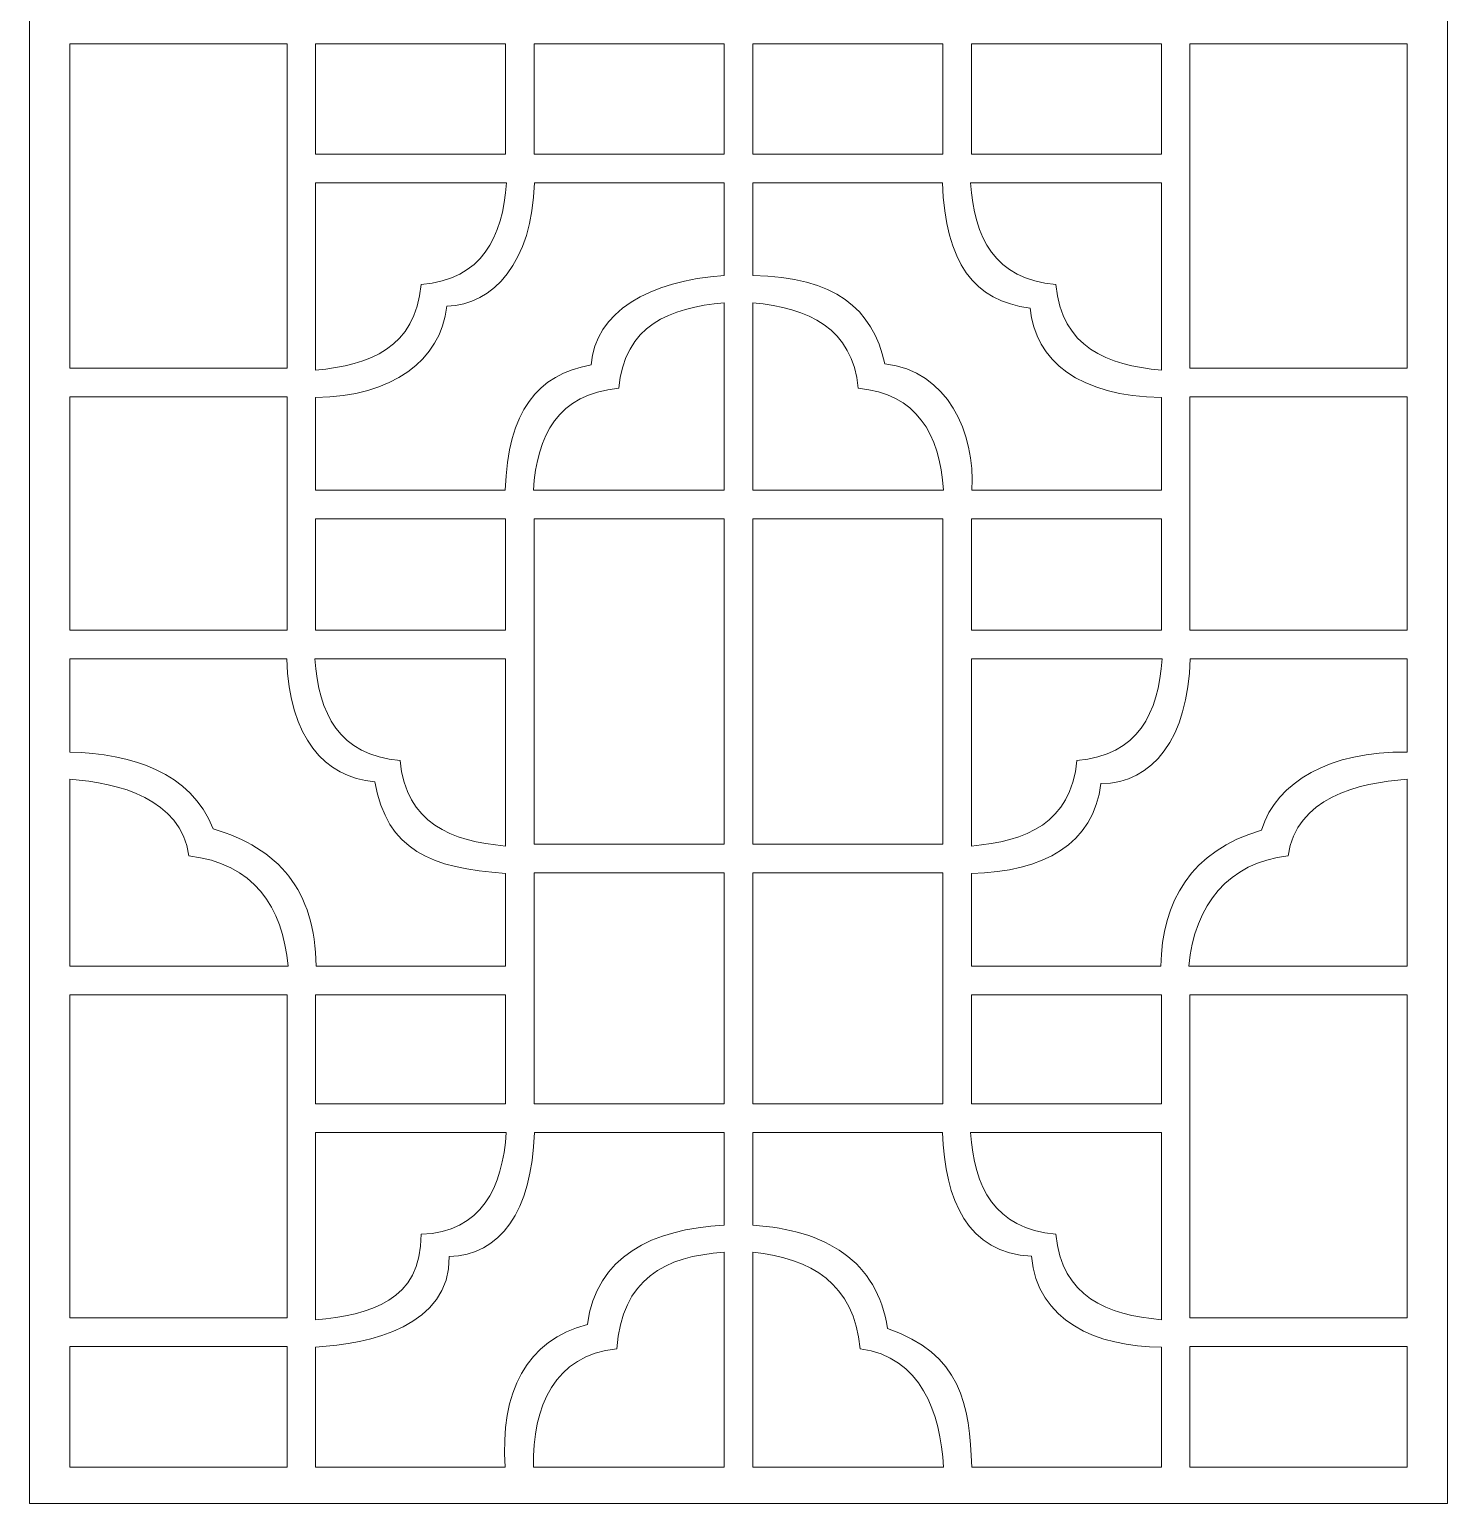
# Model space of a CAD drawing. Header units: centimetres. Extents: x 1.9 to 19.8, y -3.7 to 9.5.
# Drawn here: x 13.42 to 19.77, y -3.69 to 2.91 of the extents above; entities that cross this region are included whole.
import ezdxf

# ---------------------------------------------------------------- set-up
doc = ezdxf.new("R2010")
doc.units = ezdxf.units.CM
doc.header["$MEASUREMENT"] = 0
doc.layers.add('layer 1', color=7, linetype='Continuous')

msp = doc.modelspace()

# ---------------------------------------------------------------- linework, layer by layer
at = {"layer": 'layer 1', "color": 250, "lineweight": 9}
for points, knots in [([(13.42339, 9.5), (13.42339, 9.5), (19.76713, 9.5), (19.76713, 9.5), (19.76713, 9.5), (19.76713, 9.5), (19.76713, -3.68998), (19.76713, -3.68998), (19.76713, -3.68998), (19.76713, -3.68998), (13.42339, -3.68998), (13.42339, -3.68998), (13.42339, -3.68998), (13.42339, -3.68998), (13.42339, 9.5), (13.42339, 9.5)], [0, 0, 0, 0, 0.2, 0.2, 0.2, 0.2, 0.4, 0.4, 0.4, 0.4, 0.6, 0.6, 0.6, 0.6, 1, 1, 1, 1]), ([(13.60378, 2.841), (13.60378, 2.841), (13.60378, 2.841), (13.60378, 2.841), (13.60378, 2.841), (13.60378, 2.841), (14.57543, 2.841), (14.57543, 2.841), (14.57543, 2.841), (14.57543, 2.841), (14.57543, 1.38924), (14.57543, 1.38924), (14.57543, 1.38924), (14.57543, 1.38924), (13.60378, 1.38924), (13.60378, 1.38924), (13.60378, 1.38924), (13.60378, 1.38924), (13.60378, 2.841), (13.60378, 2.841)], [0, 0, 0, 0, 0.1666667, 0.1666667, 0.1666667, 0.1666667, 0.3333333, 0.3333333, 0.3333333, 0.3333333, 0.5, 0.5, 0.5, 0.5, 0.6666667, 0.6666667, 0.6666667, 0.6666667, 1, 1, 1, 1]), ([(15.55334, 2.34742), (15.55334, 2.34742), (15.55334, 2.34742), (15.55334, 2.34742), (15.55334, 2.34742), (15.55334, 2.34742), (14.70349, 2.34742), (14.70349, 2.34742), (14.70349, 2.34742), (14.70349, 2.34742), (14.70349, 2.841), (14.70349, 2.841), (14.70349, 2.841), (14.70349, 2.841), (15.55334, 2.841), (15.55334, 2.841), (15.55334, 2.841), (15.55334, 2.841), (15.55334, 2.34742), (15.55334, 2.34742)], [0, 0, 0, 0, 0.1666667, 0.1666667, 0.1666667, 0.1666667, 0.3333333, 0.3333333, 0.3333333, 0.3333333, 0.5, 0.5, 0.5, 0.5, 0.6666667, 0.6666667, 0.6666667, 0.6666667, 1, 1, 1, 1]), ([(16.53121, 2.34742), (16.53121, 2.34742), (16.53121, 2.34742), (16.53121, 2.34742), (16.53121, 2.34742), (16.53121, 2.34742), (15.6814, 2.34742), (15.6814, 2.34742), (15.6814, 2.34742), (15.6814, 2.34742), (15.6814, 2.841), (15.6814, 2.841), (15.6814, 2.841), (15.6814, 2.841), (16.53121, 2.841), (16.53121, 2.841), (16.53121, 2.841), (16.53121, 2.841), (16.53121, 2.34742), (16.53121, 2.34742)], [0, 0, 0, 0, 0.1666667, 0.1666667, 0.1666667, 0.1666667, 0.3333333, 0.3333333, 0.3333333, 0.3333333, 0.5, 0.5, 0.5, 0.5, 0.6666667, 0.6666667, 0.6666667, 0.6666667, 1, 1, 1, 1]), ([(17.50912, 2.841), (17.50912, 2.841), (17.50912, 2.841), (17.50912, 2.841), (17.50912, 2.841), (17.50912, 2.841), (17.50912, 2.34742), (17.50912, 2.34742), (17.50912, 2.34742), (17.50912, 2.34742), (16.65929, 2.34742), (16.65929, 2.34742), (16.65929, 2.34742), (16.65929, 2.34742), (16.65929, 2.841), (16.65929, 2.841), (16.65929, 2.841), (16.65929, 2.841), (17.50912, 2.841), (17.50912, 2.841)], [0, 0, 0, 0, 0.1666667, 0.1666667, 0.1666667, 0.1666667, 0.3333333, 0.3333333, 0.3333333, 0.3333333, 0.5, 0.5, 0.5, 0.5, 0.6666667, 0.6666667, 0.6666667, 0.6666667, 1, 1, 1, 1]), ([(17.63718, 2.34742), (17.63718, 2.34742), (17.63718, 2.34742), (17.63718, 2.34742), (17.63718, 2.34742), (17.63718, 2.34742), (17.63718, 2.841), (17.63718, 2.841), (17.63718, 2.841), (17.63718, 2.841), (18.48704, 2.841), (18.48704, 2.841), (18.48704, 2.841), (18.48704, 2.841), (18.48704, 2.34742), (18.48704, 2.34742), (18.48704, 2.34742), (18.48704, 2.34742), (17.63718, 2.34742), (17.63718, 2.34742)], [0, 0, 0, 0, 0.1666667, 0.1666667, 0.1666667, 0.1666667, 0.3333333, 0.3333333, 0.3333333, 0.3333333, 0.5, 0.5, 0.5, 0.5, 0.6666667, 0.6666667, 0.6666667, 0.6666667, 1, 1, 1, 1]), ([(19.58675, 1.38924), (19.58675, 1.38924), (19.58675, 1.38924), (19.58675, 1.38924), (19.58675, 1.38924), (19.58675, 1.38924), (18.61507, 1.38924), (18.61507, 1.38924), (18.61507, 1.38924), (18.61507, 1.38924), (18.61507, 2.841), (18.61507, 2.841), (18.61507, 2.841), (18.61507, 2.841), (19.58675, 2.841), (19.58675, 2.841), (19.58675, 2.841), (19.58675, 2.841), (19.58675, 1.38924), (19.58675, 1.38924)], [0, 0, 0, 0, 0.1666667, 0.1666667, 0.1666667, 0.1666667, 0.3333333, 0.3333333, 0.3333333, 0.3333333, 0.5, 0.5, 0.5, 0.5, 0.6666667, 0.6666667, 0.6666667, 0.6666667, 1, 1, 1, 1]), ([(14.70349, 1.25897), (14.70349, 1.25897), (14.70349, 1.25897), (14.70349, 1.25897), (14.70349, 1.25897), (15.04677, 1.26266), (15.26437, 1.42276), (15.29008, 1.66748), (15.29008, 1.66748), (15.4986, 1.67193), (15.67182, 1.86389), (15.68284, 2.2194), (15.68284, 2.2194), (15.68284, 2.2194), (16.53121, 2.2194), (16.53121, 2.2194), (16.53121, 2.2194), (16.53121, 2.2194), (16.53121, 1.80408), (16.53121, 1.80408), (16.53121, 1.80408), (16.19669, 1.78272), (15.95269, 1.64022), (15.93575, 1.40437), (15.93575, 1.40437), (15.6963, 1.3602), (15.5629, 1.19907), (15.55188, 0.84368), (15.55188, 0.84368), (15.55188, 0.84368), (14.70349, 0.84368), (14.70349, 0.84368), (14.70349, 0.84368), (14.70349, 0.84368), (14.70349, 1.25897), (14.70349, 1.25897)], [0, 0, 0, 0, 0.1, 0.1, 0.1, 0.1, 0.2, 0.2, 0.2, 0.2, 0.3, 0.3, 0.3, 0.3, 0.4, 0.4, 0.4, 0.4, 0.5, 0.5, 0.5, 0.5, 0.6, 0.6, 0.6, 0.6, 0.7, 0.7, 0.7, 0.7, 0.8, 0.8, 0.8, 0.8, 1, 1, 1, 1]), ([(15.17539, 1.76338), (15.17539, 1.76338), (15.17539, 1.76338), (15.17539, 1.76338), (15.17539, 1.76338), (15.14929, 1.48255), (14.9466, 1.40198), (14.70349, 1.38121), (14.70349, 1.38121), (14.70349, 1.38121), (14.70349, 2.2194), (14.70349, 2.2194), (14.70349, 2.2194), (14.70349, 2.2194), (15.55699, 2.2194), (15.55699, 2.2194), (15.55699, 2.2194), (15.53991, 1.97421), (15.44966, 1.78826), (15.17539, 1.76338)], [0, 0, 0, 0, 0.1666667, 0.1666667, 0.1666667, 0.1666667, 0.3333333, 0.3333333, 0.3333333, 0.3333333, 0.5, 0.5, 0.5, 0.5, 0.6666667, 0.6666667, 0.6666667, 0.6666667, 1, 1, 1, 1]), ([(18.48704, 1.25897), (18.48704, 1.25897), (18.48704, 1.25897), (18.48704, 1.25897), (18.48704, 1.25897), (18.48704, 1.25897), (18.48704, 0.84368), (18.48704, 0.84368), (18.48704, 0.84368), (18.48704, 0.84368), (17.63865, 0.84368), (17.63865, 0.84368), (17.63865, 0.84368), (17.65594, 1.10008), (17.52972, 1.37789), (17.25033, 1.4088), (17.25033, 1.4088), (17.19362, 1.65793), (17.02917, 1.79599), (16.65929, 1.80408), (16.65929, 1.80408), (16.65929, 1.80408), (16.65929, 2.2194), (16.65929, 2.2194), (16.65929, 2.2194), (16.65929, 2.2194), (17.50768, 2.2194), (17.50768, 2.2194), (17.50768, 2.2194), (17.52134, 1.86116), (17.64754, 1.68963), (17.9004, 1.65864), (17.9004, 1.65864), (17.92174, 1.42278), (18.12158, 1.26266), (18.48704, 1.25897)], [0, 0, 0, 0, 0.1, 0.1, 0.1, 0.1, 0.2, 0.2, 0.2, 0.2, 0.3, 0.3, 0.3, 0.3, 0.4, 0.4, 0.4, 0.4, 0.5, 0.5, 0.5, 0.5, 0.6, 0.6, 0.6, 0.6, 0.7, 0.7, 0.7, 0.7, 0.8, 0.8, 0.8, 0.8, 1, 1, 1, 1]), ([(18.01515, 1.76338), (18.01515, 1.76338), (18.01515, 1.76338), (18.01515, 1.76338), (18.01515, 1.76338), (17.73927, 1.7884), (17.65059, 1.97478), (17.63351, 2.2194), (17.63351, 2.2194), (17.63351, 2.2194), (18.48704, 2.2194), (18.48704, 2.2194), (18.48704, 2.2194), (18.48704, 2.2194), (18.48704, 1.38121), (18.48704, 1.38121), (18.48704, 1.38121), (18.24409, 1.40197), (18.04128, 1.48281), (18.01515, 1.76338)], [0, 0, 0, 0, 0.1666667, 0.1666667, 0.1666667, 0.1666667, 0.3333333, 0.3333333, 0.3333333, 0.3333333, 0.5, 0.5, 0.5, 0.5, 0.6666667, 0.6666667, 0.6666667, 0.6666667, 1, 1, 1, 1]), ([(16.05933, 1.29965), (16.05933, 1.29965), (16.05933, 1.29965), (16.05933, 1.29965), (16.05933, 1.29965), (16.08541, 1.58046), (16.2881, 1.66108), (16.53121, 1.68184), (16.53121, 1.68184), (16.53121, 1.68184), (16.53121, 0.84368), (16.53121, 0.84368), (16.53121, 0.84368), (16.53121, 0.84368), (15.67769, 0.84368), (15.67769, 0.84368), (15.67769, 0.84368), (15.69483, 1.08881), (15.78506, 1.27481), (16.05933, 1.29965)], [0, 0, 0, 0, 0.1666667, 0.1666667, 0.1666667, 0.1666667, 0.3333333, 0.3333333, 0.3333333, 0.3333333, 0.5, 0.5, 0.5, 0.5, 0.6666667, 0.6666667, 0.6666667, 0.6666667, 1, 1, 1, 1]), ([(17.13117, 1.29965), (17.13117, 1.29965), (17.13117, 1.29965), (17.13117, 1.29965), (17.13117, 1.29965), (17.39162, 1.27605), (17.49516, 1.09646), (17.5128, 0.84368), (17.5128, 0.84368), (17.5128, 0.84368), (16.65929, 0.84368), (16.65929, 0.84368), (16.65929, 0.84368), (16.65929, 0.84368), (16.65929, 1.68184), (16.65929, 1.68184), (16.65929, 1.68184), (16.90748, 1.66065), (17.10639, 1.56701), (17.13117, 1.29965)], [0, 0, 0, 0, 0.1666667, 0.1666667, 0.1666667, 0.1666667, 0.3333333, 0.3333333, 0.3333333, 0.3333333, 0.5, 0.5, 0.5, 0.5, 0.6666667, 0.6666667, 0.6666667, 0.6666667, 1, 1, 1, 1]), ([(13.60378, 1.26119), (13.60378, 1.26119), (13.60378, 1.26119), (13.60378, 1.26119), (13.60378, 1.26119), (13.60378, 1.26119), (14.57543, 1.26119), (14.57543, 1.26119), (14.57543, 1.26119), (14.57543, 1.26119), (14.57543, 0.218), (14.57543, 0.218), (14.57543, 0.218), (14.57543, 0.218), (13.60378, 0.218), (13.60378, 0.218), (13.60378, 0.218), (13.60378, 0.218), (13.60378, 1.26119), (13.60378, 1.26119)], [0, 0, 0, 0, 0.1666667, 0.1666667, 0.1666667, 0.1666667, 0.3333333, 0.3333333, 0.3333333, 0.3333333, 0.5, 0.5, 0.5, 0.5, 0.6666667, 0.6666667, 0.6666667, 0.6666667, 1, 1, 1, 1]), ([(19.58675, 0.218), (19.58675, 0.218), (19.58675, 0.218), (19.58675, 0.218), (19.58675, 0.218), (19.58675, 0.218), (18.61507, 0.218), (18.61507, 0.218), (18.61507, 0.218), (18.61507, 0.218), (18.61507, 1.26119), (18.61507, 1.26119), (18.61507, 1.26119), (18.61507, 1.26119), (19.58675, 1.26119), (19.58675, 1.26119), (19.58675, 1.26119), (19.58675, 1.26119), (19.58675, 0.218), (19.58675, 0.218)], [0, 0, 0, 0, 0.1666667, 0.1666667, 0.1666667, 0.1666667, 0.3333333, 0.3333333, 0.3333333, 0.3333333, 0.5, 0.5, 0.5, 0.5, 0.6666667, 0.6666667, 0.6666667, 0.6666667, 1, 1, 1, 1]), ([(14.70349, 0.71562), (14.70349, 0.71562), (14.70349, 0.71562), (14.70349, 0.71562), (14.70349, 0.71562), (14.70349, 0.71562), (15.55334, 0.71562), (15.55334, 0.71562), (15.55334, 0.71562), (15.55334, 0.71562), (15.55334, 0.218), (15.55334, 0.218), (15.55334, 0.218), (15.55334, 0.218), (14.70349, 0.218), (14.70349, 0.218), (14.70349, 0.218), (14.70349, 0.218), (14.70349, 0.71562), (14.70349, 0.71562)], [0, 0, 0, 0, 0.1666667, 0.1666667, 0.1666667, 0.1666667, 0.3333333, 0.3333333, 0.3333333, 0.3333333, 0.5, 0.5, 0.5, 0.5, 0.6666667, 0.6666667, 0.6666667, 0.6666667, 1, 1, 1, 1]), ([(16.53121, 0.71562), (16.53121, 0.71562), (16.53121, 0.71562), (16.53121, 0.71562), (16.53121, 0.71562), (16.53121, 0.71562), (16.53121, -0.74017), (16.53121, -0.74017), (16.53121, -0.74017), (16.53121, -0.74017), (15.6814, -0.74017), (15.6814, -0.74017), (15.6814, -0.74017), (15.6814, -0.74017), (15.6814, 0.71562), (15.6814, 0.71562), (15.6814, 0.71562), (15.6814, 0.71562), (16.53121, 0.71562), (16.53121, 0.71562)], [0, 0, 0, 0, 0.1666667, 0.1666667, 0.1666667, 0.1666667, 0.3333333, 0.3333333, 0.3333333, 0.3333333, 0.5, 0.5, 0.5, 0.5, 0.6666667, 0.6666667, 0.6666667, 0.6666667, 1, 1, 1, 1]), ([(16.65929, -0.74017), (16.65929, -0.74017), (16.65929, -0.74017), (16.65929, -0.74017), (16.65929, -0.74017), (16.65929, -0.74017), (16.65929, 0.71562), (16.65929, 0.71562), (16.65929, 0.71562), (16.65929, 0.71562), (17.50912, 0.71562), (17.50912, 0.71562), (17.50912, 0.71562), (17.50912, 0.71562), (17.50912, -0.74017), (17.50912, -0.74017), (17.50912, -0.74017), (17.50912, -0.74017), (16.65929, -0.74017), (16.65929, -0.74017)], [0, 0, 0, 0, 0.1666667, 0.1666667, 0.1666667, 0.1666667, 0.3333333, 0.3333333, 0.3333333, 0.3333333, 0.5, 0.5, 0.5, 0.5, 0.6666667, 0.6666667, 0.6666667, 0.6666667, 1, 1, 1, 1]), ([(18.48704, 0.218), (18.48704, 0.218), (18.48704, 0.218), (18.48704, 0.218), (18.48704, 0.218), (18.48704, 0.218), (17.63718, 0.218), (17.63718, 0.218), (17.63718, 0.218), (17.63718, 0.218), (17.63718, 0.71562), (17.63718, 0.71562), (17.63718, 0.71562), (17.63718, 0.71562), (18.48704, 0.71562), (18.48704, 0.71562), (18.48704, 0.71562), (18.48704, 0.71562), (18.48704, 0.218), (18.48704, 0.218)], [0, 0, 0, 0, 0.1666667, 0.1666667, 0.1666667, 0.1666667, 0.3333333, 0.3333333, 0.3333333, 0.3333333, 0.5, 0.5, 0.5, 0.5, 0.6666667, 0.6666667, 0.6666667, 0.6666667, 1, 1, 1, 1]), ([(13.60378, 0.08994), (13.60378, 0.08994), (13.60378, 0.08994), (13.60378, 0.08994), (13.60378, 0.08994), (13.60378, 0.08994), (14.57399, 0.08994), (14.57399, 0.08994), (14.57399, 0.08994), (14.58769, -0.26826), (14.74187, -0.4376), (14.96789, -0.46166), (14.96789, -0.46166), (15.02437, -0.76696), (15.21887, -0.84908), (15.55334, -0.87049), (15.55334, -0.87049), (15.55334, -0.87049), (15.55334, -1.28574), (15.55334, -1.28574), (15.55334, -1.28574), (15.55334, -1.28574), (14.70565, -1.28574), (14.70565, -1.28574), (14.70565, -1.28574), (14.70232, -0.94634), (14.53573, -0.75668), (14.24506, -0.67176), (14.24506, -0.67176), (14.14537, -0.41585), (13.88064, -0.33631), (13.60378, -0.32814), (13.60378, -0.32814), (13.60378, -0.32814), (13.60378, 0.08994), (13.60378, 0.08994)], [0, 0, 0, 0, 0.1, 0.1, 0.1, 0.1, 0.2, 0.2, 0.2, 0.2, 0.3, 0.3, 0.3, 0.3, 0.4, 0.4, 0.4, 0.4, 0.5, 0.5, 0.5, 0.5, 0.6, 0.6, 0.6, 0.6, 0.7, 0.7, 0.7, 0.7, 0.8, 0.8, 0.8, 0.8, 1, 1, 1, 1]), ([(15.08146, -0.36604), (15.08146, -0.36604), (15.08146, -0.36604), (15.08146, -0.36604), (15.08146, -0.36604), (14.80745, -0.34122), (14.71696, -0.15581), (14.69982, 0.08994), (14.69982, 0.08994), (14.69982, 0.08994), (15.55334, 0.08994), (15.55334, 0.08994), (15.55334, 0.08994), (15.55334, 0.08994), (15.55334, -0.74824), (15.55334, -0.74824), (15.55334, -0.74824), (15.3104, -0.72748), (15.10756, -0.64663), (15.08146, -0.36604)], [0, 0, 0, 0, 0.1666667, 0.1666667, 0.1666667, 0.1666667, 0.3333333, 0.3333333, 0.3333333, 0.3333333, 0.5, 0.5, 0.5, 0.5, 0.6666667, 0.6666667, 0.6666667, 0.6666667, 1, 1, 1, 1]), ([(18.10906, -0.36604), (18.10906, -0.36604), (18.10906, -0.36604), (18.10906, -0.36604), (18.10906, -0.36604), (18.083, -0.64687), (17.88026, -0.72746), (17.63718, -0.74823), (17.63718, -0.74823), (17.63718, -0.74823), (17.63718, 0.08994), (17.63718, 0.08994), (17.63718, 0.08994), (17.63718, 0.08994), (18.49066, 0.08994), (18.49066, 0.08994), (18.49066, 0.08994), (18.47357, -0.15583), (18.38281, -0.34126), (18.10906, -0.36604)], [0, 0, 0, 0, 0.1666667, 0.1666667, 0.1666667, 0.1666667, 0.3333333, 0.3333333, 0.3333333, 0.3333333, 0.5, 0.5, 0.5, 0.5, 0.6666667, 0.6666667, 0.6666667, 0.6666667, 1, 1, 1, 1]), ([(19.58675, -0.32814), (19.58675, -0.32814), (19.58675, -0.32814), (19.58675, -0.32814), (19.58675, -0.32814), (19.23988, -0.32458), (19.00518, -0.45775), (18.93433, -0.67698), (18.93433, -0.67698), (18.62023, -0.77004), (18.48876, -0.9974), (18.48483, -1.28574), (18.48483, -1.28574), (18.48483, -1.28574), (17.63718, -1.28574), (17.63718, -1.28574), (17.63718, -1.28574), (17.63718, -1.28574), (17.63718, -0.87049), (17.63718, -0.87049), (17.63718, -0.87049), (17.95974, -0.86494), (18.18479, -0.73826), (18.21661, -0.46875), (18.21661, -0.46875), (18.45051, -0.46831), (18.60553, -0.26552), (18.61652, 0.08994), (18.61652, 0.08994), (18.61652, 0.08994), (19.58675, 0.08994), (19.58675, 0.08994), (19.58675, 0.08994), (19.58675, 0.08994), (19.58675, -0.32814), (19.58675, -0.32814)], [0, 0, 0, 0, 0.1, 0.1, 0.1, 0.1, 0.2, 0.2, 0.2, 0.2, 0.3, 0.3, 0.3, 0.3, 0.4, 0.4, 0.4, 0.4, 0.5, 0.5, 0.5, 0.5, 0.6, 0.6, 0.6, 0.6, 0.7, 0.7, 0.7, 0.7, 0.8, 0.8, 0.8, 0.8, 1, 1, 1, 1]), ([(14.13695, -0.7927), (14.13695, -0.7927), (14.13695, -0.7927), (14.13695, -0.7927), (14.13695, -0.7927), (14.42401, -0.82446), (14.55743, -1.02056), (14.58001, -1.28574), (14.58001, -1.28574), (14.58001, -1.28574), (13.60378, -1.28574), (13.60378, -1.28574), (13.60378, -1.28574), (13.60378, -1.28574), (13.60378, -0.4497), (13.60378, -0.4497), (13.60378, -0.4497), (13.82462, -0.46555), (14.09956, -0.53555), (14.13695, -0.7927)], [0, 0, 0, 0, 0.1666667, 0.1666667, 0.1666667, 0.1666667, 0.3333333, 0.3333333, 0.3333333, 0.3333333, 0.5, 0.5, 0.5, 0.5, 0.6666667, 0.6666667, 0.6666667, 0.6666667, 1, 1, 1, 1]), ([(19.05358, -0.7927), (19.05358, -0.7927), (19.05358, -0.7927), (19.05358, -0.7927), (19.05358, -0.7927), (19.09131, -0.53317), (19.36379, -0.4657), (19.58675, -0.44968), (19.58675, -0.44968), (19.58675, -0.44968), (19.58675, -1.28574), (19.58675, -1.28574), (19.58675, -1.28574), (19.58675, -1.28574), (18.61047, -1.28574), (18.61047, -1.28574), (18.61047, -1.28574), (18.63398, -1.01057), (18.78907, -0.82196), (19.05358, -0.7927)], [0, 0, 0, 0, 0.1666667, 0.1666667, 0.1666667, 0.1666667, 0.3333333, 0.3333333, 0.3333333, 0.3333333, 0.5, 0.5, 0.5, 0.5, 0.6666667, 0.6666667, 0.6666667, 0.6666667, 1, 1, 1, 1]), ([(16.53121, -0.86824), (16.53121, -0.86824), (16.53121, -0.86824), (16.53121, -0.86824), (16.53121, -0.86824), (16.53121, -0.86824), (16.53121, -1.90131), (16.53121, -1.90131), (16.53121, -1.90131), (16.53121, -1.90131), (15.6814, -1.90131), (15.6814, -1.90131), (15.6814, -1.90131), (15.6814, -1.90131), (15.6814, -0.86824), (15.6814, -0.86824), (15.6814, -0.86824), (15.6814, -0.86824), (16.53121, -0.86824), (16.53121, -0.86824)], [0, 0, 0, 0, 0.1666667, 0.1666667, 0.1666667, 0.1666667, 0.3333333, 0.3333333, 0.3333333, 0.3333333, 0.5, 0.5, 0.5, 0.5, 0.6666667, 0.6666667, 0.6666667, 0.6666667, 1, 1, 1, 1]), ([(16.65929, -1.90131), (16.65929, -1.90131), (16.65929, -1.90131), (16.65929, -1.90131), (16.65929, -1.90131), (16.65929, -1.90131), (16.65929, -0.86824), (16.65929, -0.86824), (16.65929, -0.86824), (16.65929, -0.86824), (17.50912, -0.86824), (17.50912, -0.86824), (17.50912, -0.86824), (17.50912, -0.86824), (17.50912, -1.90131), (17.50912, -1.90131), (17.50912, -1.90131), (17.50912, -1.90131), (16.65929, -1.90131), (16.65929, -1.90131)], [0, 0, 0, 0, 0.1666667, 0.1666667, 0.1666667, 0.1666667, 0.3333333, 0.3333333, 0.3333333, 0.3333333, 0.5, 0.5, 0.5, 0.5, 0.6666667, 0.6666667, 0.6666667, 0.6666667, 1, 1, 1, 1]), ([(13.60378, -1.41381), (13.60378, -1.41381), (13.60378, -1.41381), (13.60378, -1.41381), (13.60378, -1.41381), (13.60378, -1.41381), (14.57543, -1.41381), (14.57543, -1.41381), (14.57543, -1.41381), (14.57543, -1.41381), (14.57543, -2.85949), (14.57543, -2.85949), (14.57543, -2.85949), (14.57543, -2.85949), (13.60378, -2.85949), (13.60378, -2.85949), (13.60378, -2.85949), (13.60378, -2.85949), (13.60378, -1.41381), (13.60378, -1.41381)], [0, 0, 0, 0, 0.1666667, 0.1666667, 0.1666667, 0.1666667, 0.3333333, 0.3333333, 0.3333333, 0.3333333, 0.5, 0.5, 0.5, 0.5, 0.6666667, 0.6666667, 0.6666667, 0.6666667, 1, 1, 1, 1]), ([(15.55334, -1.41381), (15.55334, -1.41381), (15.55334, -1.41381), (15.55334, -1.41381), (15.55334, -1.41381), (15.55334, -1.41381), (15.55334, -1.90131), (15.55334, -1.90131), (15.55334, -1.90131), (15.55334, -1.90131), (14.70349, -1.90131), (14.70349, -1.90131), (14.70349, -1.90131), (14.70349, -1.90131), (14.70349, -1.41381), (14.70349, -1.41381), (14.70349, -1.41381), (14.70349, -1.41381), (15.55334, -1.41381), (15.55334, -1.41381)], [0, 0, 0, 0, 0.1666667, 0.1666667, 0.1666667, 0.1666667, 0.3333333, 0.3333333, 0.3333333, 0.3333333, 0.5, 0.5, 0.5, 0.5, 0.6666667, 0.6666667, 0.6666667, 0.6666667, 1, 1, 1, 1]), ([(18.48704, -1.41381), (18.48704, -1.41381), (18.48704, -1.41381), (18.48704, -1.41381), (18.48704, -1.41381), (18.48704, -1.41381), (18.48704, -1.90131), (18.48704, -1.90131), (18.48704, -1.90131), (18.48704, -1.90131), (17.63718, -1.90131), (17.63718, -1.90131), (17.63718, -1.90131), (17.63718, -1.90131), (17.63718, -1.41381), (17.63718, -1.41381), (17.63718, -1.41381), (17.63718, -1.41381), (18.48704, -1.41381), (18.48704, -1.41381)], [0, 0, 0, 0, 0.1666667, 0.1666667, 0.1666667, 0.1666667, 0.3333333, 0.3333333, 0.3333333, 0.3333333, 0.5, 0.5, 0.5, 0.5, 0.6666667, 0.6666667, 0.6666667, 0.6666667, 1, 1, 1, 1]), ([(19.58675, -2.85949), (19.58675, -2.85949), (19.58675, -2.85949), (19.58675, -2.85949), (19.58675, -2.85949), (19.58675, -2.85949), (18.61507, -2.85949), (18.61507, -2.85949), (18.61507, -2.85949), (18.61507, -2.85949), (18.61507, -1.41381), (18.61507, -1.41381), (18.61507, -1.41381), (18.61507, -1.41381), (19.58675, -1.41381), (19.58675, -1.41381), (19.58675, -1.41381), (19.58675, -1.41381), (19.58675, -2.85949), (19.58675, -2.85949)], [0, 0, 0, 0, 0.1666667, 0.1666667, 0.1666667, 0.1666667, 0.3333333, 0.3333333, 0.3333333, 0.3333333, 0.5, 0.5, 0.5, 0.5, 0.6666667, 0.6666667, 0.6666667, 0.6666667, 1, 1, 1, 1]), ([(15.17491, -2.48535), (15.17491, -2.48535), (15.17491, -2.48535), (15.17491, -2.48535), (15.17491, -2.48535), (15.17699, -2.78472), (14.94644, -2.8466), (14.70349, -2.86756), (14.70349, -2.86756), (14.70349, -2.86756), (14.70349, -2.02937), (14.70349, -2.02937), (14.70349, -2.02937), (14.70349, -2.02937), (15.55654, -2.02937), (15.55654, -2.02937), (15.55654, -2.02937), (15.53942, -2.27447), (15.44916, -2.4746), (15.17491, -2.48535)], [0, 0, 0, 0, 0.1666667, 0.1666667, 0.1666667, 0.1666667, 0.3333333, 0.3333333, 0.3333333, 0.3333333, 0.5, 0.5, 0.5, 0.5, 0.6666667, 0.6666667, 0.6666667, 0.6666667, 1, 1, 1, 1]), ([(14.70349, -3.52686), (14.70349, -3.52686), (14.70349, -3.52686), (14.70349, -3.52686), (14.70349, -3.52686), (14.70349, -3.52686), (14.70349, -2.98978), (14.70349, -2.98978), (14.70349, -2.98978), (14.94404, -2.97765), (15.3069, -2.89625), (15.30088, -2.58415), (15.30088, -2.58415), (15.52741, -2.57977), (15.67134, -2.38479), (15.68235, -2.02937), (15.68235, -2.02937), (15.68235, -2.02937), (16.53121, -2.02937), (16.53121, -2.02937), (16.53121, -2.02937), (16.53121, -2.02937), (16.53121, -2.44491), (16.53121, -2.44491), (16.53121, -2.44491), (16.20971, -2.46148), (15.95802, -2.58395), (15.91969, -2.88934), (15.91969, -2.88934), (15.65053, -2.95457), (15.52566, -3.19343), (15.55205, -3.52686), (15.55205, -3.52686), (15.55205, -3.52686), (14.70349, -3.52686), (14.70349, -3.52686)], [0, 0, 0, 0, 0.1, 0.1, 0.1, 0.1, 0.2, 0.2, 0.2, 0.2, 0.3, 0.3, 0.3, 0.3, 0.4, 0.4, 0.4, 0.4, 0.5, 0.5, 0.5, 0.5, 0.6, 0.6, 0.6, 0.6, 0.7, 0.7, 0.7, 0.7, 0.8, 0.8, 0.8, 0.8, 1, 1, 1, 1]), ([(17.63846, -3.52686), (17.63846, -3.52686), (17.63846, -3.52686), (17.63846, -3.52686), (17.63846, -3.52686), (17.63211, -3.25128), (17.58818, -3.01719), (17.26143, -2.90695), (17.26143, -2.90695), (17.21821, -2.60593), (16.98395, -2.46525), (16.65929, -2.44491), (16.65929, -2.44491), (16.65929, -2.44491), (16.65929, -2.02937), (16.65929, -2.02937), (16.65929, -2.02937), (16.65929, -2.02937), (17.50768, -2.02937), (17.50768, -2.02937), (17.50768, -2.02937), (17.51817, -2.33352), (17.6214, -2.5695), (17.90595, -2.58343), (17.90595, -2.58343), (17.92991, -2.87255), (18.20022, -2.99066), (18.48704, -2.9898), (18.48704, -2.9898), (18.48704, -2.9898), (18.48704, -3.52686), (18.48704, -3.52686), (18.48704, -3.52686), (18.48704, -3.52686), (17.63846, -3.52686), (17.63846, -3.52686)], [0, 0, 0, 0, 0.1, 0.1, 0.1, 0.1, 0.2, 0.2, 0.2, 0.2, 0.3, 0.3, 0.3, 0.3, 0.4, 0.4, 0.4, 0.4, 0.5, 0.5, 0.5, 0.5, 0.6, 0.6, 0.6, 0.6, 0.7, 0.7, 0.7, 0.7, 0.8, 0.8, 0.8, 0.8, 1, 1, 1, 1]), ([(18.01515, -2.48535), (18.01515, -2.48535), (18.01515, -2.48535), (18.01515, -2.48535), (18.01515, -2.48535), (17.73793, -2.46025), (17.65056, -2.27361), (17.63351, -2.02937), (17.63351, -2.02937), (17.63351, -2.02937), (18.48704, -2.02937), (18.48704, -2.02937), (18.48704, -2.02937), (18.48704, -2.02937), (18.48704, -2.86754), (18.48704, -2.86754), (18.48704, -2.86754), (18.24409, -2.84677), (18.0413, -2.76591), (18.01515, -2.48535)], [0, 0, 0, 0, 0.1666667, 0.1666667, 0.1666667, 0.1666667, 0.3333333, 0.3333333, 0.3333333, 0.3333333, 0.5, 0.5, 0.5, 0.5, 0.6666667, 0.6666667, 0.6666667, 0.6666667, 1, 1, 1, 1]), ([(16.05065, -2.99732), (16.05065, -2.99732), (16.05065, -2.99732), (16.05065, -2.99732), (16.05065, -2.99732), (16.07395, -2.68526), (16.26489, -2.58293), (16.53121, -2.56604), (16.53121, -2.56604), (16.53121, -2.56604), (16.53121, -3.52686), (16.53121, -3.52686), (16.53121, -3.52686), (16.53121, -3.52686), (15.67885, -3.52686), (15.67885, -3.52686), (15.67885, -3.52686), (15.67225, -3.25601), (15.77276, -3.02595), (16.05065, -2.99732)], [0, 0, 0, 0, 0.1666667, 0.1666667, 0.1666667, 0.1666667, 0.3333333, 0.3333333, 0.3333333, 0.3333333, 0.5, 0.5, 0.5, 0.5, 0.6666667, 0.6666667, 0.6666667, 0.6666667, 1, 1, 1, 1]), ([(17.13987, -2.99732), (17.13987, -2.99732), (17.13987, -2.99732), (17.13987, -2.99732), (17.13987, -2.99732), (17.41086, -3.03474), (17.50105, -3.28488), (17.51167, -3.52686), (17.51167, -3.52686), (17.51167, -3.52686), (16.65929, -3.52686), (16.65929, -3.52686), (16.65929, -3.52686), (16.65929, -3.52686), (16.65929, -2.56604), (16.65929, -2.56604), (16.65929, -2.56604), (16.92177, -2.59276), (17.11187, -2.7059), (17.13987, -2.99732)], [0, 0, 0, 0, 0.1666667, 0.1666667, 0.1666667, 0.1666667, 0.3333333, 0.3333333, 0.3333333, 0.3333333, 0.5, 0.5, 0.5, 0.5, 0.6666667, 0.6666667, 0.6666667, 0.6666667, 1, 1, 1, 1]), ([(13.60378, -2.98754), (13.60378, -2.98754), (13.60378, -2.98754), (13.60378, -2.98754), (13.60378, -2.98754), (13.60378, -2.98754), (14.57543, -2.98754), (14.57543, -2.98754), (14.57543, -2.98754), (14.57543, -2.98754), (14.57543, -3.52686), (14.57543, -3.52686), (14.57543, -3.52686), (14.57543, -3.52686), (13.60378, -3.52686), (13.60378, -3.52686), (13.60378, -3.52686), (13.60378, -3.52686), (13.60378, -2.98754), (13.60378, -2.98754)], [0, 0, 0, 0, 0.1666667, 0.1666667, 0.1666667, 0.1666667, 0.3333333, 0.3333333, 0.3333333, 0.3333333, 0.5, 0.5, 0.5, 0.5, 0.6666667, 0.6666667, 0.6666667, 0.6666667, 1, 1, 1, 1]), ([(18.61507, -3.52686), (18.61507, -3.52686), (18.61507, -3.52686), (18.61507, -3.52686), (18.61507, -3.52686), (18.61507, -3.52686), (18.61507, -2.98754), (18.61507, -2.98754), (18.61507, -2.98754), (18.61507, -2.98754), (19.58675, -2.98754), (19.58675, -2.98754), (19.58675, -2.98754), (19.58675, -2.98754), (19.58675, -3.52686), (19.58675, -3.52686), (19.58675, -3.52686), (19.58675, -3.52686), (18.61507, -3.52686), (18.61507, -3.52686)], [0, 0, 0, 0, 0.1666667, 0.1666667, 0.1666667, 0.1666667, 0.3333333, 0.3333333, 0.3333333, 0.3333333, 0.5, 0.5, 0.5, 0.5, 0.6666667, 0.6666667, 0.6666667, 0.6666667, 1, 1, 1, 1])]:
    msp.add_open_spline(points, degree=3, knots=knots, dxfattribs=at)

doc.saveas('drawing.dxf')
